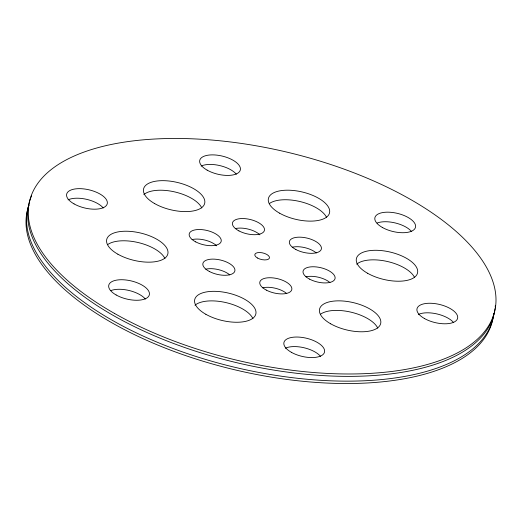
<?xml version="1.0" encoding="UTF-8"?>
<svg xmlns="http://www.w3.org/2000/svg" width="522" height="522" viewBox="0 0 522 522"><rect width="100%" height="100%" fill="white"/><g stroke="black" fill="none" stroke-linecap="round" stroke-linejoin="round"><path stroke-width="0.78" d="M493.91 313.428A238.985 107.01 13.3 0 1 237.406 367.899A238.985 107.01 13.3 0 1 28.808 204.989M493.434 315.04A238.985 107.01 13.3 0 1 235.154 369.889A238.985 107.01 13.3 0 1 29.004 205.159M495.039 308.652A238.985 107.01 13.3 0 1 233.464 361.916A238.985 107.01 13.3 0 1 31.561 195.809M495.332 305.533A238.985 107.01 13.3 0 1 495.208 307.099M107.884 244.446A31.392 14.055 13.3 0 1 138.937 242.73A31.392 14.055 13.3 0 1 164.926 258.534M143.85 194.556A31.392 14.055 13.3 0 1 174.785 191.926A31.392 14.055 13.3 0 1 201.773 207.965M269.58 203.404A31.392 14.055 13.3 0 1 300.633 201.694A31.392 14.055 13.3 0 1 326.615 217.491M377.132 223.018A20.854 9.337 13.3 0 1 411.506 231.5M356.689 264.178A31.392 14.055 13.3 0 1 387.631 261.548A31.392 14.055 13.3 0 1 414.618 277.587M418.416 314.433A20.854 9.337 13.3 0 1 453.605 322.576M320.73 314.068A31.392 14.055 13.3 0 1 351.782 312.352A31.392 14.055 13.3 0 1 377.765 328.149M285.345 348.213A20.854 9.337 13.3 0 1 320.528 356.356M262.683 287.811A16.417 7.354 13.3 0 1 286.702 293.521M305.938 276.836A16.417 7.354 13.3 0 1 329.956 282.539M292.255 247.232A16.417 7.354 13.3 0 1 316.273 252.942M235.324 228.61A16.417 7.354 13.3 0 1 259.917 234.835M201.153 166.061A20.854 9.337 13.3 0 1 236.335 174.204M68.075 199.835A20.854 9.337 13.3 0 1 103.258 207.978M110.977 290.565A20.854 9.337 13.3 0 1 145.357 299.054M195 305.22A31.392 14.055 13.3 0 1 225.935 302.59A31.392 14.055 13.3 0 1 252.922 318.622M205.753 269.189A16.417 7.354 13.3 0 1 229.771 274.898M192.07 239.591A16.417 7.354 13.3 0 1 216.663 245.816M114.338 313.35A238.985 107.01 13.3 0 0 492.996 316.841A238.985 107.01 13.3 0 0 179.046 138.48A238.985 107.01 13.3 0 0 114.338 313.35M117.868 254.201A31.392 14.055 13.3 0 0 167.614 254.658A31.392 14.055 13.3 0 0 126.37 231.226A31.392 14.055 13.3 0 0 117.868 254.201M205.864 314.296A31.392 14.055 13.3 0 0 255.61 314.753A31.392 14.055 13.3 0 0 214.366 291.322A31.392 14.055 13.3 0 0 205.864 314.296M330.713 323.823A31.392 14.055 13.3 0 0 380.453 324.279A31.392 14.055 13.3 0 0 339.215 300.848A31.392 14.055 13.3 0 0 330.713 323.823M367.56 273.254A31.392 14.055 13.3 0 0 417.306 273.717A31.392 14.055 13.3 0 0 376.062 250.286A31.392 14.055 13.3 0 0 367.56 273.254M279.564 213.159A31.392 14.055 13.3 0 0 329.304 213.622A31.392 14.055 13.3 0 0 288.066 190.191A31.392 14.055 13.3 0 0 279.564 213.159M154.714 203.632A31.392 14.055 13.3 0 0 204.461 204.095A31.392 14.055 13.3 0 0 163.216 180.664A31.392 14.055 13.3 0 0 154.714 203.632M209.394 271.492A16.417 7.354 13.3 0 0 234.848 270.996A16.417 7.354 13.3 0 0 212.395 259.114A16.417 7.354 13.3 0 0 209.394 271.492M116.158 294.982A20.854 9.337 13.3 0 0 149.194 295.289A20.854 9.337 13.3 0 0 121.802 279.727A20.854 9.337 13.3 0 0 116.158 294.982M266.324 290.115A16.417 7.354 13.3 0 0 291.785 289.619A16.417 7.354 13.3 0 0 269.326 277.737A16.417 7.354 13.3 0 0 266.324 290.115M309.572 279.133A16.417 7.354 13.3 0 0 335.033 278.644A16.417 7.354 13.3 0 0 312.574 266.762A16.417 7.354 13.3 0 0 309.572 279.133M295.896 249.536A16.417 7.354 13.3 0 0 321.35 249.04A16.417 7.354 13.3 0 0 298.891 237.164A16.417 7.354 13.3 0 0 295.896 249.536M238.959 230.913A16.417 7.354 13.3 0 0 264.419 230.417A16.417 7.354 13.3 0 0 241.96 218.542A16.417 7.354 13.3 0 0 238.959 230.913M195.711 241.888A16.417 7.354 13.3 0 0 221.171 241.399A16.417 7.354 13.3 0 0 198.712 229.517A16.417 7.354 13.3 0 0 195.711 241.888M291.328 352.285A20.854 9.337 13.3 0 0 324.371 352.591A20.854 9.337 13.3 0 0 296.979 337.029A20.854 9.337 13.3 0 0 291.328 352.285M424.406 318.505A20.854 9.337 13.3 0 0 457.448 318.812A20.854 9.337 13.3 0 0 430.05 303.249A20.854 9.337 13.3 0 0 424.406 318.505M382.313 227.435A20.854 9.337 13.3 0 0 415.349 227.736A20.854 9.337 13.3 0 0 387.957 212.173A20.854 9.337 13.3 0 0 382.313 227.435M207.136 170.133A20.854 9.337 13.3 0 0 240.179 170.44A20.854 9.337 13.3 0 0 212.787 154.877A20.854 9.337 13.3 0 0 207.136 170.133M74.059 203.906A20.854 9.337 13.3 0 0 107.101 204.213A20.854 9.337 13.3 0 0 79.709 188.651A20.854 9.337 13.3 0 0 74.059 203.906M257.45 258.005A7.53 3.373 13.3 0 0 269.398 258.149A7.53 3.373 13.3 0 0 259.545 252.517A7.53 3.373 13.3 0 0 257.45 258.005"/></g></svg>
